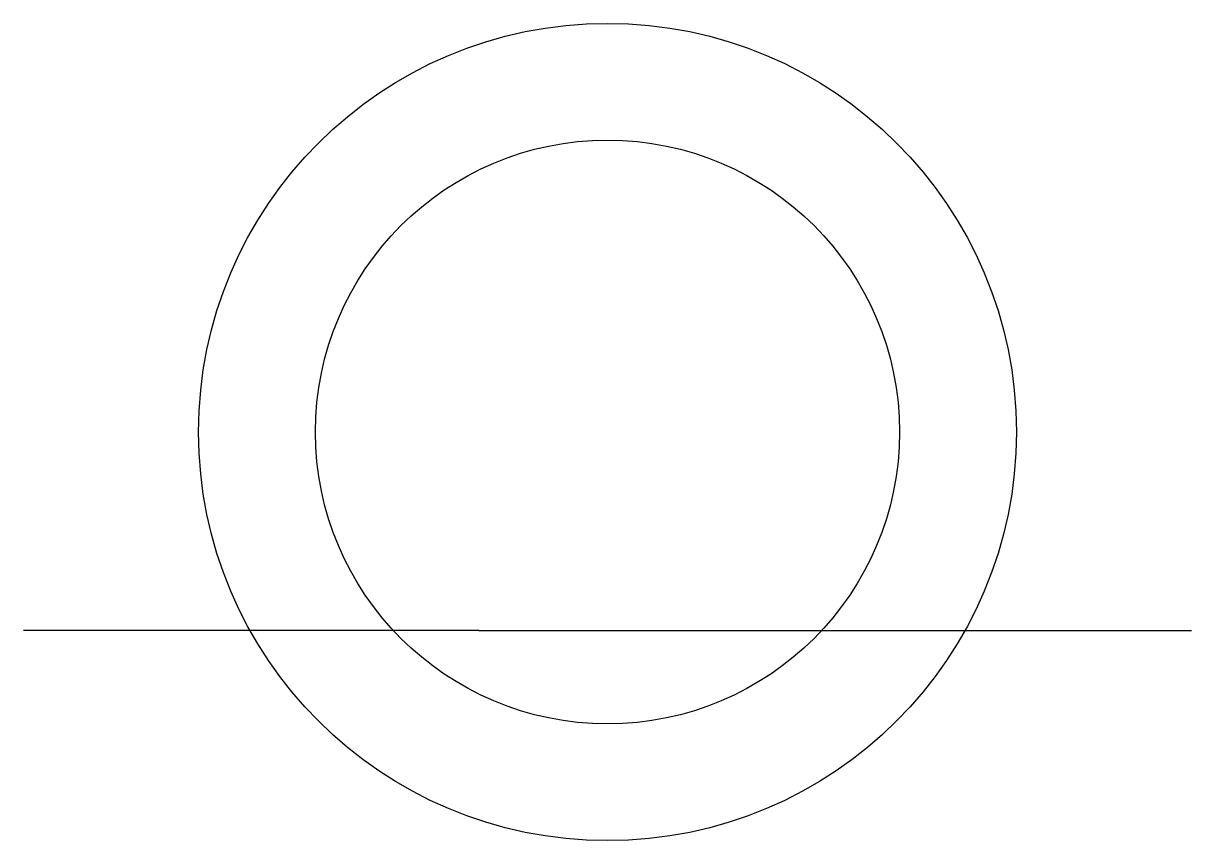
# Model space of a CAD drawing. Header units: millimetres. Extents: x -338.8 to -238.8, y 171.1 to 241.1.
import ezdxf

# ---------------------------------------------------------------- set-up
doc = ezdxf.new("R2010")
doc.units = ezdxf.units.MM

msp = doc.modelspace()

# ---------------------------------------------------------------- linework, layer by layer
at = {"extrusion": (0, -1, 0)}
for p, q in [((-338.813, 189.052, 15), (-338.813, 189.052, 25)), ((-325.813, 189.052, 55), (-338.813, 189.052, 25)), ((-299.813, 189.052, 55), (-325.813, 189.052, 55)), ((-299.813, 189.052, 95), (-277.813, 189.052, 95)), ((-299.813, 189.052, 55), (-299.813, 189.052, 95)), ((-277.813, 189.052, 55), (-251.813, 189.052, 55)), ((-277.813, 189.052, 95), (-277.813, 189.052, 55)), ((-251.813, 189.052, 55), (-238.813, 189.052, 25)), ((-238.813, 189.052, 15), (-238.813, 189.052, 25))]:
    msp.add_line(p, q, dxfattribs=at)
for radius in [35, 25]:
    msp.add_circle((-288.813, 206.052, 15), radius)

doc.saveas('drawing.dxf')
